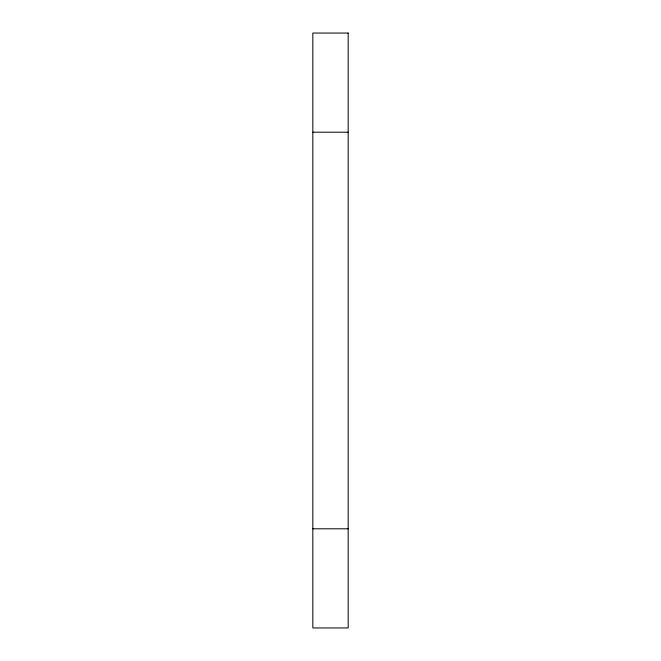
<?xml version="1.0" encoding="UTF-8"?>
<svg xmlns="http://www.w3.org/2000/svg" width="661" height="661" viewBox="0 0 661 661"><rect width="100%" height="100%" fill="white"/><g stroke="black" fill="none" stroke-linecap="round" stroke-linejoin="round"><path stroke-width="0.99" d="M312.827 132.2L348.173 132.2M312.827 528.8L348.173 528.8M348.173 33.05L312.827 33.05L312.827 627.95L348.173 627.95L348.173 33.05"/></g></svg>
